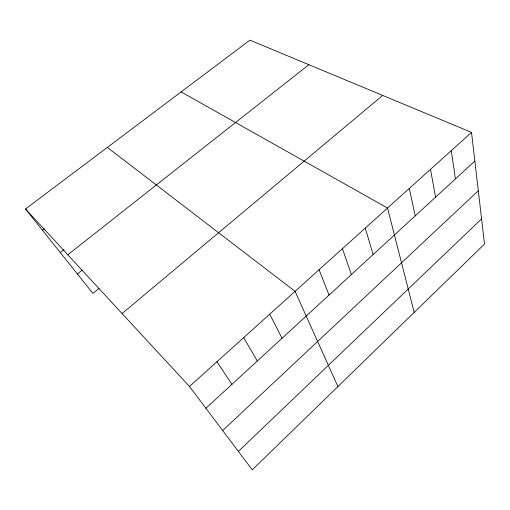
<?xml version="1.0" encoding="UTF-8"?>
<svg xmlns="http://www.w3.org/2000/svg" width="510" height="510" viewBox="0 0 510 510"><rect width="100%" height="100%" fill="white"/><g stroke="black" fill="none" stroke-linecap="round" stroke-linejoin="round"><path stroke-width="0.76" d="M238.368 451.395L481.574 218.886M222.666 430.555L478.303 190.759M205.881 408.268L474.855 161.064M471.52 132.39L484.5 244.054L252.259 469.837L189.471 386.478L471.52 132.39L249.913 40.162L25.5 208.985L92.922 293.409L99.074 288.392M122.081 313.529L382.678 95.415M77.399 273.972L82.352 270.007M67.804 254.777L308.875 64.7M60.282 252.539L64.03 249.6M42.464 230.227L44.3 228.811M181.12 91.915L387.549 208.035L414.184 312.413M107.336 147.422L295.073 291.344L337.913 386.567M25.5 208.985L189.471 386.478M216.948 361.724L231.935 384.323M243.684 337.639L257.327 360.991M269.72 314.185L282.068 338.245M319.062 269.733L329.046 295.067M342.452 248.663L351.358 274.565M365.275 228.104L373.142 254.541M409.294 188.451L415.223 215.87M430.523 169.326L435.546 197.185M451.261 150.641L455.417 178.921"/></g></svg>
